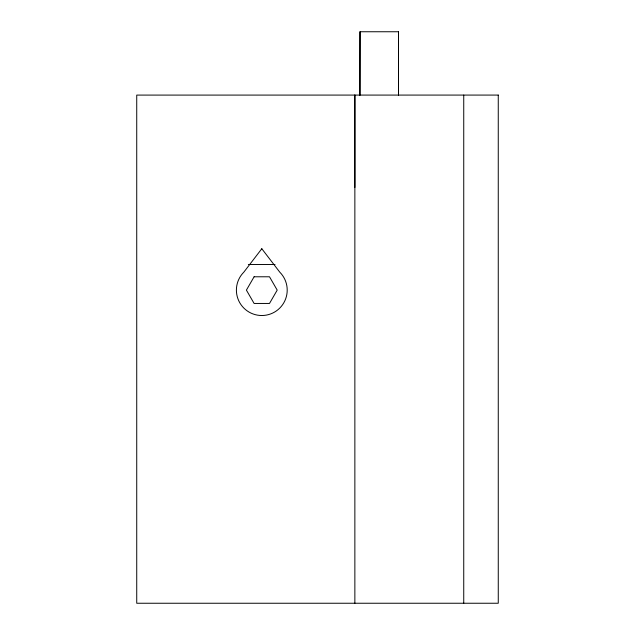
<?xml version="1.0" encoding="UTF-8"?>
<svg xmlns="http://www.w3.org/2000/svg" width="635" height="635" viewBox="0 0 635 635"><rect width="100%" height="100%" fill="white"/><g stroke="black" fill="none" stroke-linecap="round" stroke-linejoin="round"><path stroke-width="0.95" d="M354.862 187.484L354.862 95.091L354.862 603.25M359.839 95.075L360.013 31.75L398.51 31.75L398.51 95.091L398.51 31.75M248.348 264.477L275.034 264.477M463.74 95.091L463.74 603.242M360.013 31.75L360.013 95.091M254.103 276.781L246.404 290.116L254.103 303.451L269.502 303.451L277.201 290.116L269.502 276.781L254.103 276.781M261.803 248.73L243.84 272.145A25.408 25.408 0 0 0 243.84 308.078A25.408 25.408 0 0 0 279.765 308.078A25.408 25.408 0 0 0 279.765 272.145L261.803 248.73M498.261 95.075L136.731 95.091L136.731 603.25L498.269 603.242L498.261 95.075"/></g></svg>
